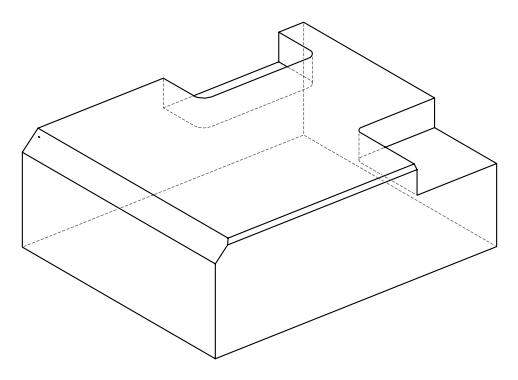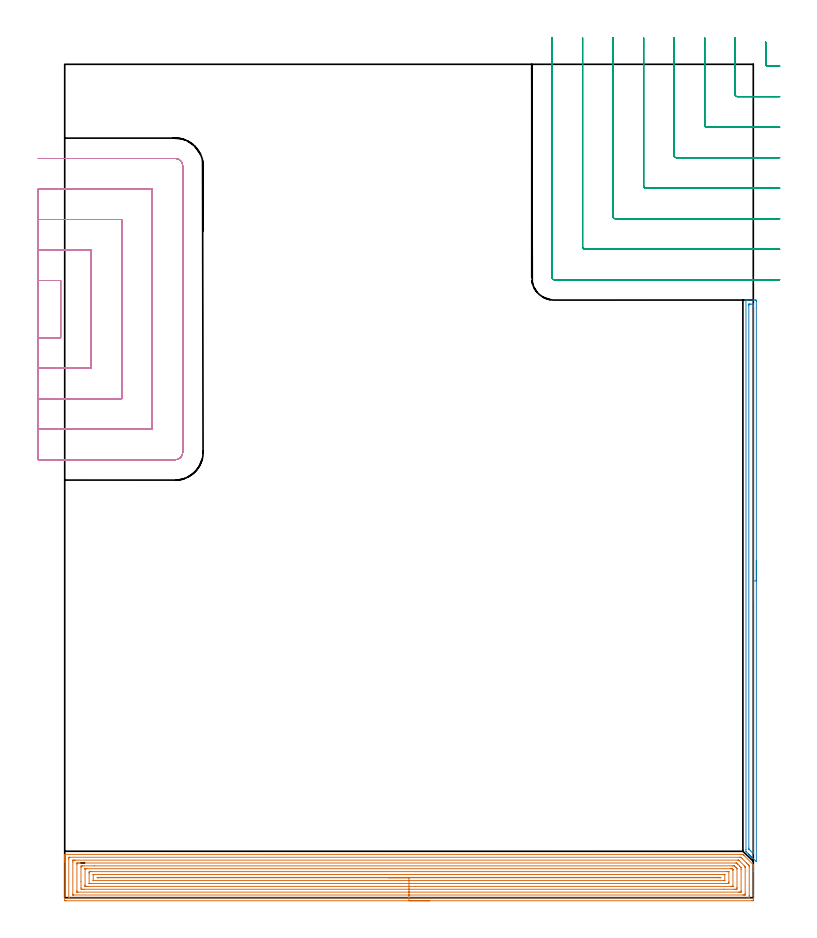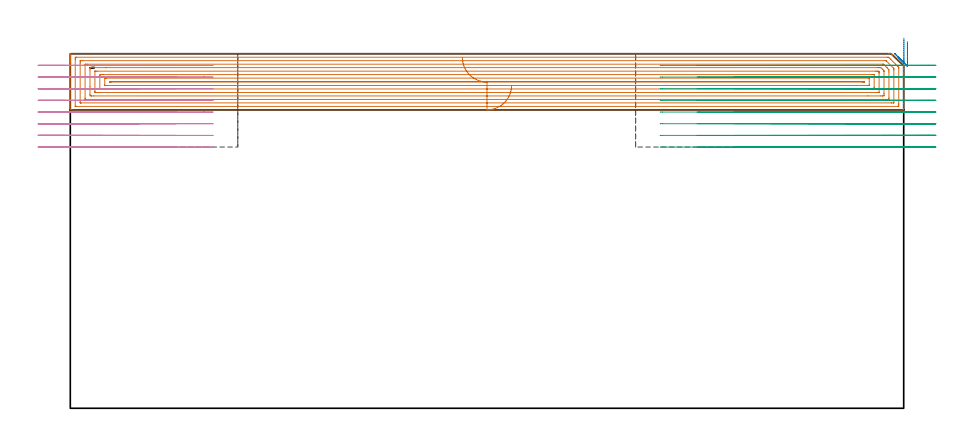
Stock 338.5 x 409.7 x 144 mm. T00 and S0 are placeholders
(PLAN: 4 operations, 1 tool changes, 72.2 min)
(1 AREA_MILL | FG_CHAMFER_SURFACE | UGT0205_001 | 24.53 min | 87986 mm3)
(2 AREA_MILL_1 | FG_CHAMFER_SURFACE_1 | UGT0205_001 | 4.57 min | 3581 mm3)
(3 MILL_CORNER_NOTCH_RECTANGULAR | CORNER_NOTCH_RECTANGULAR | UGT0201_094 | Follow Part, ap 5, ae 75% | 17.76 min | 477373 mm3)
(4 MILL_SLOT | SLOT_PARTIAL_RECTANGULAR | UGT0201_094 | Follow Part, ap 5, ae 75% | 25.38 min | 430189 mm3)
(TOOL UGT0205_001 | Chamfer Mill 20 x 3 x 45 deg. | D20 FL50 Z2)
(TOOL UGT0201_094 | End mill 20 mm | D20 FL38 Z4)
(OP 1 AREA_MILL)
G17 G21 G94 G90
T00 M6
G54
G17 G0 G90 X179.25 Y-1.5 S1061 M3
G43 Z154. H0
Z131.2
G94 G1 X179.212 Z130.328 F250.
X179.098 Z129.464
X178.909 Z128.612
X178.647 Z127.78
X178.313 Z126.974
X177.91 Z126.2
X177.442 Z125.464
X176.91 Z124.772
X176.321 Z124.129
X175.678 Z123.54
X174.986 Z123.009
X174.25 Z122.54
X173.476 Z122.137
X172.67 Z121.803
X171.838 Z121.541
X170.986 Z121.352
X170.122 Z121.238
X169.25 Z121.2
X0.603
X0.127 Y-1.495 Z121.203
X0.01 Y-1.491 Z121.206
X0. Y-1.37 Z121.327
Y17.655 Z140.349
Y18.249 Z140.943
Y18.818 Z141.515
Y19.128 Z141.824
Y19.697 Z142.393
Y20.007 Z142.701
Y20.626 Z143.325
Y20.885 Z143.585
X0.001 Y21.009 Z143.708
X0.01 Y21.294 Z143.993
X0.157 Y21.3 Z144.
X332.543
X333.401 Y21.293 Z143.993
X333.435 Y21.262 Z143.962
X333.815 Y20.885 Z143.584
X333.881 Y20.819 Z143.518
X338.48 Y16.221 Z138.918
X338.492 Y16.199 Z138.896
X338.5 Y16.181 Z138.879
Y16.117 Z138.816
Y15.353 Z138.053
Y14.734 Z137.429
Y13.545 Z136.242
Y12.976 Z135.67
Y1.112 Z123.809
Y-1.085 Z121.612
X338.497 Y-1.373 Z121.324
X338.49 Y-1.492 Z121.205
X338.369 Y-1.499 Z121.199
X337.897 Y-1.5 Z121.2
X169.25
Y-0.086 Z122.614
X2.388 Y-0.085 Z122.615
X2.264
X2.035 Y-0.08 Z122.62
X2.013 Y-0.079 Z122.621
X2.008 Y-0.064 Z122.636
X2.003 Y-0.036 Z122.664
X2.001 Y-0.007 Z122.693
Y19.128 Z141.828
X2.004 Y19.506 Z142.206
X2.013 Y19.879 Z142.579
X2.388 Y19.884 Z142.584
X2.512 Y19.885 Z142.585
X331.774
X332.158 Y19.881 Z142.581
X332.345 Y19.879 Z142.579
X332.543 Y19.696 Z142.396
X333.121 Y19.128 Z141.828
X335.22 Y17.031 Z139.731
X335.759 Y16.491 Z139.191
X336.112 Y16.136 Z138.836
X336.369 Y15.87 Z138.57
X336.49 Y15.738 Z138.438
X336.493 Y15.612 Z138.312
X336.499 Y15.231 Z137.931
X336.5 Y1.169 Z123.869
X336.499 Y0.672 Z123.372
X336.496 Y0.294 Z122.994
X336.487 Y-0.079 Z122.621
X336.112 Y-0.084 Z122.616
X335.989 Y-0.085 Z122.615
X169.25 Y-0.086 Z122.614
Y1.328 Z124.028
X4.399 Y1.329 Z124.029
X4.173 Y1.33 Z124.03
X4.097 Y1.331 Z124.031
X4.039 Y1.335 Z124.035
X4.01 Y1.339 Z124.039
X4.008 Y1.381 Z124.081
X4.003 Y1.551 Z124.251
X4. Y1.721 Z124.421
Y17.54 Z140.24
X4.003 Y18.249 Z140.949
X4.006 Y18.413 Z141.113
X4.013 Y18.465 Z141.165
X4.06 Y18.467 Z141.167
X4.173 Y18.469 Z141.169
X4.839 Y18.471 Z141.171
X5.065
X330.984
X331.135 Y18.469 Z141.169
X331.255 Y18.466 Z141.166
X331.326 Y18.463 Z141.163
X331.35 Y18.441 Z141.141
X331.55 Y18.249 Z140.949
X334.327 Y15.473 Z138.173
X334.419 Y15.379 Z138.079
X334.462 Y15.331 Z138.031
X334.481 Y15.308 Z138.008
X334.49 Y15.243 Z137.943
X334.497 Y14.904 Z137.604
X334.499 Y14.734 Z137.434
X334.5 Y2.26 Z124.96
X334.497 Y1.551 Z124.251
X334.494 Y1.387 Z124.087
X334.487 Y1.335 Z124.035
X334.44 Y1.333 Z124.033
X334.327 Y1.331 Z124.031
X333.661 Y1.329 Z124.029
X333.435
X169.25 Y1.328 Z124.028
Y2.743 Z125.443
X6.531
X6.125 Y2.747 Z125.447
X6.04 Y2.75 Z125.45
X6.01 Y2.752 Z125.452
X6.007 Y2.794 Z125.494
X6.004 Y2.888 Z125.588
X6. Y3.267 Z125.967
Y16.491 Z139.191
X6.007 Y16.909 Z139.609
X6.01 Y17.013 Z139.713
X6.022 Y17.051 Z139.751
X6.084 Y17.052 Z139.752
X6.277 Y17.055 Z139.755
X6.85 Y17.057 Z139.757
X7.167
X329.866
X330.185 Y17.055 Z139.755
X330.254 Y17.053 Z139.753
X330.286 Y17.051 Z139.751
X330.426 Y16.916 Z139.616
X330.651 Y16.698 Z139.398
X330.758 Y16.593 Z139.293
X330.86 Y16.491 Z139.191
X331.65 Y15.699 Z138.399
X331.732 Y15.612 Z138.312
X332.49 Y14.785 Z137.485
X332.493 Y14.734 Z137.434
X332.5 Y13.897 Z136.597
Y3.309 Z126.009
X332.493 Y2.891 Z125.591
X332.49 Y2.787 Z125.487
X332.478 Y2.749 Z125.449
X332.416 Y2.748 Z125.448
X332.223 Y2.745 Z125.445
X331.65 Y2.743 Z125.443
X331.333
X169.25
Y4.157 Z126.857
X9.558
X8.664 Y4.158 Z126.858
X8.634 Y4.159 Z126.859
X8.01 Y4.188 Z126.888
X8.002 Y4.811 Z127.511
X8. Y7.888 Z130.588
X8.001 Y14.734 Z137.434
X8.004 Y15.354 Z138.054
X8.01 Y15.612 Z138.312
X8.605 Y15.641 Z138.341
X8.634 Y15.642 Z138.342
X9.495 Y15.643 Z138.343
X14.473
X328.05
X328.944 Y15.641 Z138.341
X328.974 Y15.64 Z138.34
X329.277 Y15.612 Z138.312
X329.866 Y15.028 Z137.728
X330.149 Y14.734 Z137.434
X330.391 Y14.467 Z137.167
X330.49 Y14.341 Z137.041
X330.494 Y14.265 Z136.965
X330.499 Y14.11 Z136.81
Y5.066 Z127.766
X330.496 Y4.446 Z127.146
X330.49 Y4.188 Z126.888
X329.895 Y4.159 Z126.859
X329.866 Y4.158 Z126.858
X329.005 Y4.157 Z126.857
X324.012
X169.25
Y5.571 Z128.271
X11.311
X10.798 Y5.572 Z128.272
X10.419 Y5.574 Z128.274
X10.041 Y5.578 Z128.278
X10.009 Y5.586 Z128.286
X10.006 Y5.625 Z128.325
X10.003 Y5.698 Z128.398
X10.001 Y5.808 Z128.508
X10. Y5.945 Z128.645
X10.001 Y14.061 Z136.761
X10.002 Y14.164 Z136.864
X10.006 Y14.215 Z136.915
X10.01 Y14.223 Z136.923
X10.015 Y14.225 Z136.925
X10.04 Y14.227 Z136.927
X10.419 Y14.229 Z136.929
X10.931
X327.189
X327.703 Y14.227 Z136.927
X328.081 Y14.224 Z136.924
X328.203 Y14.222 Z136.922
X328.332 Y14.105 Z136.805
X328.458 Y13.977 Z136.677
X328.486 Y13.947 Z136.647
X328.491 Y13.913 Z136.613
X328.495 Y13.855 Z136.555
X328.5 Y13.443 Z136.143
Y5.739 Z128.439
X328.498 Y5.636 Z128.336
X328.494 Y5.585 Z128.285
X328.491 Y5.577 Z128.277
X328.485 Y5.575 Z128.275
X328.46 Y5.573 Z128.273
X328.081 Y5.571 Z128.271
X327.569
X169.25
Y6.985 Z129.685
X12.932 Y6.986 Z129.686
X12.203 Y6.989 Z129.689
X12.033 Y6.992 Z129.692
X12.008 Y6.997 Z129.697
X12.006 Y7.001 Z129.701
X12.001 Y7.023 Z129.723
Y12.097 Z134.797
X12.002 Y12.295 Z134.995
X12.01 Y12.498 Z135.198
X12.031 Y12.808 Z135.508
X12.203 Y12.811 Z135.511
X12.369 Y12.813 Z135.513
X13.096 Y12.815 Z135.515
X13.26
X325.568 Y12.814 Z135.514
X326.297 Y12.811 Z135.511
X326.467 Y12.808 Z135.508
X326.492 Y12.803 Z135.503
X326.494 Y12.799 Z135.499
X326.499 Y12.777 Z135.477
Y7.703 Z130.403
X326.498 Y7.505 Z130.205
X326.49 Y7.302 Z130.002
X326.469 Y6.992 Z129.692
X326.297 Y6.989 Z129.689
X326.131 Y6.987 Z129.687
X325.404 Y6.985 Z129.685
X325.241
X169.25
Y8.4 Z131.1
X14.062
X14.02 Y8.404 Z131.104
X14.01 Y8.407 Z131.107
X14.006 Y8.426 Z131.126
X14.002 Y8.474 Z131.174
X14. Y8.57 Z131.27
Y11.218 Z133.918
X14.002 Y11.327 Z134.027
X14.006 Y11.38 Z134.08
X14.009 Y11.389 Z134.089
X14.036 Y11.393 Z134.093
X14.141 Y11.397 Z134.097
X14.51 Y11.4 Z134.1
X14.695
X324.438
X324.48 Y11.396 Z134.096
X324.49 Y11.393 Z134.093
X324.494 Y11.374 Z134.074
X324.498 Y11.327 Z134.027
X324.5 Y11.23 Z133.93
Y8.582 Z131.282
X324.498 Y8.473 Z131.173
X324.494 Y8.42 Z131.12
X324.492 Y8.411 Z131.111
X324.464 Y8.407 Z131.107
X324.36 Y8.403 Z131.103
X323.99 Y8.4 Z131.1
X323.805
X169.25
Y9.814 Z132.514
X16.665
X16.305 Y9.815 Z132.515
X16.132 Y9.818 Z132.518
X16.045 Y9.821 Z132.521
X16.009 Y9.825 Z132.525
X16.007 Y9.847 Z132.547
X16.005 Y9.9 Z132.6
X16.007 Y9.953 Z132.653
X16.009 Y9.975 Z132.675
X16.045 Y9.979 Z132.679
X16.134 Y9.983 Z132.683
X16.306 Y9.985 Z132.685
X21.778 Y9.986 Z132.686
X321.835
X322.195 Y9.985 Z132.685
X322.369 Y9.982 Z132.682
X322.455 Y9.979 Z132.679
X322.491 Y9.975 Z132.675
X322.493 Y9.953 Z132.653
X322.496 Y9.9 Z132.6
X322.493 Y9.847 Z132.547
X322.491 Y9.825 Z132.525
X322.455 Y9.821 Z132.521
X322.365 Y9.817 Z132.517
X322.01 Y9.814 Z132.514
X321.835
X169.25
X168.378 Z132.552
X167.514 Z132.666
X166.662 Z132.854
X165.83 Z133.117
X165.024 Z133.451
X164.25 Z133.854
X163.514 Z134.322
X162.822 Z134.853
X162.179 Z135.443
X161.59 Z136.086
X161.058 Z136.778
X160.59 Z137.514
X160.187 Z138.288
X159.853 Z139.094
X159.591 Z139.926
X159.402 Z140.777
X159.288 Z141.642
X159.25 Z142.514
G0 Z154.
M5
M2
(OP 2 AREA_MILL_1)
G17 G21 G94 G90
T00 M6
G54
G17 G0 G90 X340. Y165.75 S1061 M3
G43 Z154. H0
Z148.9
G94 G1 Y165.712 Z148.028 F250.
Y165.598 Z147.163
Y165.409 Z146.312
Y165.147 Z145.48
Y164.813 Z144.674
Y164.41 Z143.9
Y163.942 Z143.164
Y163.41 Z142.472
Y162.821 Z141.829
Y162.178 Z141.24
Y161.486 Z140.708
Y160.75 Z140.24
Y159.976 Z139.837
Y159.17 Z139.503
Y158.338 Z139.241
Y157.486 Z139.052
Y156.622 Z138.938
Y155.75 Z138.9
Y17.86
X339.999 Y17.812 Z138.901
X339.992 Y17.708 Z138.906
X338.054 Y19.645 Z140.844
X337.888 Y19.81 Z141.007
X337.727 Y19.972 Z141.17
X337.608 Y20.091 Z141.29
X337.45 Y20.248 Z141.445
X337.298 Y20.401 Z141.599
X337.162 Y20.537 Z141.736
X337.012 Y20.685 Z141.883
X336.869 Y20.83 Z142.029
X336.715 Y20.984 Z142.182
X336.575 Y21.123 Z142.321
X336.44 Y21.259 Z142.458
X336.269 Y21.43 Z142.629
X335.262 Y22.436 Z143.635
X334.933 Y22.768 Z143.967
X334.907 Y22.799 Z143.993
X334.9 Y23.661 Z144.
Y293.64
X334.902 Y293.79 Z143.988
X335.028 Y293.798 Z143.864
X335.159 Y293.8 Z143.74
X335.511 Z143.389
X336.137 Z142.757
X338.201 Z140.696
X338.763 Z140.132
X339.357 Z139.539
X339.638 Y293.797 Z139.258
X339.992 Y293.79 Z138.904
X339.997 Y293.561 Z138.9
X340. Y293.194
Y155.75
X338.586 Z140.314
X338.585 Y22.057 Z140.315
X338.584 Y21.876 Z140.316
X338.58 Y21.667 Z140.32
X338.577 Y21.584 Z140.323
X338.526 Y21.633 Z140.374
X338.275 Y21.876 Z140.625
X337.012 Y23.138 Z141.888
X336.495 Y23.661 Z142.405
X336.321 Y23.844 Z142.579
X336.319 Y24.017 Z142.581
X336.315 Y24.372 Z142.585
X336.314 Y291.228 Z142.586
X336.315 Y291.409 Z142.585
X336.32 Y291.764 Z142.58
X336.321 Y291.781 Z142.579
X336.333 Y291.79 Z142.567
X336.399 Y291.794 Z142.501
X336.501 Y291.798 Z142.399
X336.629 Y291.8 Z142.271
X337.012 Z141.888
X337.888 Z141.012
X338.38 Y291.799 Z140.52
X338.531 Y291.795 Z140.369
X338.558 Y291.792 Z140.342
X338.579 Y291.786 Z140.321
X338.58 Y291.753 Z140.32
X338.584 Y291.591 Z140.316
X338.585 Y291.409 Z140.315
X338.586 Y290.697 Z140.314
Y155.75
Y154.878 Z140.352
Y154.014 Z140.466
Y153.162 Z140.655
Y152.33 Z140.917
Y151.524 Z141.251
Y150.75 Z141.654
Y150.014 Z142.123
Y149.322 Z142.654
Y148.679 Z143.243
Y148.09 Z143.886
Y147.558 Z144.578
Y147.09 Z145.314
Y146.687 Z146.088
Y146.353 Z146.894
Y146.091 Z147.726
Y145.902 Z148.578
Y145.788 Z149.443
Y145.75 Z150.314
G0 Z154.
M5
M2
(OP 3 MILL_CORNER_NOTCH_RECTANGULAR)
G17 G21 G94 G90
T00 M6
G54
G17 G0 G90 X344.6 Y420.624 S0 M3
G43 Z154. H0
Z139.262
G94 G1 Y417.624 F250.
Y409.793 F500.
G3 X345.593 Y408.8 R1.
G1 X348.5
X351.5 F250.
G0 Z154.
X329.6 Y422.7
Z139.262
G1 Y419.7
Y394.793 F500.
G3 X330.593 Y393.8 R1.
G1 X348.5
X351.5 F250.
G0 Z154.
X314.6 Y422.7
Z139.262
G1 Y419.7
Y379.794 F500.
G3 X315.594 Y378.8 R1.
G1 X348.5
X351.5 F250.
G0 Z154.
X299.6 Y422.7
Z139.262
G1 Y419.7
Y364.794 F500.
G3 X300.594 Y363.8 R1.
G1 X348.5
X351.5 F250.
G0 Z154.
X284.6 Y422.7
Z139.262
G1 Y419.7
Y349.794 F500.
G3 X285.594 Y348.8 R1.
G1 X348.5
X351.5 F250.
G0 Z154.
X269.6 Y422.7
Z139.262
G1 Y419.7
Y334.795 F500.
G3 X270.595 Y333.8 R1.
G1 X348.5
X351.5 F250.
G0 Z154.
X254.6 Y422.7
Z139.262
G1 Y419.7
Y319.795 F500.
G3 X255.595 Y318.8 R1.
G1 X348.5
X351.5 F250.
G0 Z154.
X239.6 Y422.7
Z139.262
G1 Y419.7
Y304.795 F500.
G3 X240.595 Y303.8 R1.
G1 X348.5
X351.5 F250.
G0 Z154.
X344.6 Y420.624
Z134.525
G1 Y417.624
Y409.793 F500.
G3 X345.593 Y408.8 R1.
G1 X348.5
X351.5 F250.
G0 Z154.
X329.6 Y422.7
Z134.525
G1 Y419.7
Y394.793 F500.
G3 X330.593 Y393.8 R1.
G1 X348.5
X351.5 F250.
G0 Z154.
X314.6 Y422.7
Z134.525
G1 Y419.7
Y379.794 F500.
G3 X315.594 Y378.8 R1.
G1 X348.5
X351.5 F250.
G0 Z154.
X299.6 Y422.7
Z134.525
G1 Y419.7
Y364.794 F500.
G3 X300.594 Y363.8 R1.
G1 X348.5
X351.5 F250.
G0 Z154.
X284.6 Y422.7
Z134.525
G1 Y419.7
Y349.794 F500.
G3 X285.594 Y348.8 R1.
G1 X348.5
X351.5 F250.
G0 Z154.
X269.6 Y422.7
Z134.525
G1 Y419.7
Y334.795 F500.
G3 X270.595 Y333.8 R1.
G1 X348.5
X351.5 F250.
G0 Z154.
X254.6 Y422.7
Z134.525
G1 Y419.7
Y319.795 F500.
G3 X255.595 Y318.8 R1.
G1 X348.5
X351.5 F250.
G0 Z154.
X239.6 Y422.7
Z134.525
G1 Y419.7
Y304.795 F500.
G3 X240.595 Y303.8 R1.
G1 X348.5
X351.5 F250.
G0 Z154.
X344.6 Y420.624
Z129.787
G1 Y417.624
Y409.793 F500.
G3 X345.593 Y408.8 R1.
G1 X348.5
X351.5 F250.
G0 Z154.
X329.6 Y422.7
Z129.787
G1 Y419.7
Y394.793 F500.
G3 X330.593 Y393.8 R1.
G1 X348.5
X351.5 F250.
G0 Z154.
X314.6 Y422.7
Z129.787
G1 Y419.7
Y379.794 F500.
G3 X315.594 Y378.8 R1.
G1 X348.5
X351.5 F250.
G0 Z154.
X299.6 Y422.7
Z129.787
G1 Y419.7
Y364.794 F500.
G3 X300.594 Y363.8 R1.
G1 X348.5
X351.5 F250.
G0 Z154.
X284.6 Y422.7
Z129.787
G1 Y419.7
Y349.794 F500.
G3 X285.594 Y348.8 R1.
G1 X348.5
X351.5 F250.
G0 Z154.
X269.6 Y422.7
Z129.787
G1 Y419.7
Y334.795 F500.
G3 X270.595 Y333.8 R1.
G1 X348.5
X351.5 F250.
G0 Z154.
X254.6 Y422.7
Z129.787
G1 Y419.7
Y319.795 F500.
G3 X255.595 Y318.8 R1.
G1 X348.5
X351.5 F250.
G0 Z154.
X239.6 Y422.7
Z129.787
G1 Y419.7
Y304.795 F500.
G3 X240.595 Y303.8 R1.
G1 X348.5
X351.5 F250.
G0 Z154.
X344.6 Y420.624
Z125.05
G1 Y417.624
Y409.793 F500.
G3 X345.593 Y408.8 R1.
G1 X348.5
X351.5 F250.
G0 Z154.
X329.6 Y422.7
Z125.05
G1 Y419.7
Y394.793 F500.
G3 X330.593 Y393.8 R1.
G1 X348.5
X351.5 F250.
G0 Z154.
X314.6 Y422.7
Z125.05
G1 Y419.7
Y379.794 F500.
G3 X315.594 Y378.8 R1.
G1 X348.5
X351.5 F250.
G0 Z154.
X299.6 Y422.7
Z125.05
G1 Y419.7
Y364.794 F500.
G3 X300.594 Y363.8 R1.
G1 X348.5
X351.5 F250.
G0 Z154.
X284.6 Y422.7
Z125.05
G1 Y419.7
Y349.794 F500.
G3 X285.594 Y348.8 R1.
G1 X348.5
X351.5 F250.
G0 Z154.
X269.6 Y422.7
Z125.05
G1 Y419.7
Y334.795 F500.
G3 X270.595 Y333.8 R1.
G1 X348.5
X351.5 F250.
G0 Z154.
X254.6 Y422.7
Z125.05
G1 Y419.7
Y319.795 F500.
G3 X255.595 Y318.8 R1.
G1 X348.5
X351.5 F250.
G0 Z154.
X239.6 Y422.7
Z125.05
G1 Y419.7
Y304.795 F500.
G3 X240.595 Y303.8 R1.
G1 X348.5
X351.5 F250.
G0 Z154.
X344.6 Y420.624
Z120.312
G1 Y417.624
Y409.793 F500.
G3 X345.593 Y408.8 R1.
G1 X348.5
X351.5 F250.
G0 Z154.
X329.6 Y422.7
Z120.312
G1 Y419.7
Y394.793 F500.
G3 X330.593 Y393.8 R1.
G1 X348.5
X351.5 F250.
G0 Z154.
X314.6 Y422.7
Z120.312
G1 Y419.7
Y379.794 F500.
G3 X315.594 Y378.8 R1.
G1 X348.5
X351.5 F250.
G0 Z154.
X299.6 Y422.7
Z120.312
G1 Y419.7
Y364.794 F500.
G3 X300.594 Y363.8 R1.
G1 X348.5
X351.5 F250.
G0 Z154.
X284.6 Y422.7
Z120.312
G1 Y419.7
Y349.794 F500.
G3 X285.594 Y348.8 R1.
G1 X348.5
X351.5 F250.
G0 Z154.
X269.6 Y422.7
Z120.312
G1 Y419.7
Y334.795 F500.
G3 X270.595 Y333.8 R1.
G1 X348.5
X351.5 F250.
G0 Z154.
X254.6 Y422.7
Z120.312
G1 Y419.7
Y319.795 F500.
G3 X255.595 Y318.8 R1.
G1 X348.5
X351.5 F250.
G0 Z154.
X239.6 Y422.7
Z120.312
G1 Y419.7
Y304.795 F500.
G3 X240.595 Y303.8 R1.
G1 X348.5
X351.5 F250.
G0 Z154.
X344.6 Y420.624
Z115.575
G1 Y417.624
Y409.793 F500.
G3 X345.593 Y408.8 R1.
G1 X348.5
X351.5 F250.
G0 Z154.
X329.6 Y422.7
Z115.575
G1 Y419.7
Y394.793 F500.
G3 X330.593 Y393.8 R1.
G1 X348.5
X351.5 F250.
G0 Z154.
X314.6 Y422.7
Z115.575
G1 Y419.7
Y379.794 F500.
G3 X315.594 Y378.8 R1.
G1 X348.5
X351.5 F250.
G0 Z154.
X299.6 Y422.7
Z115.575
G1 Y419.7
Y364.794 F500.
G3 X300.594 Y363.8 R1.
G1 X348.5
X351.5 F250.
G0 Z154.
X284.6 Y422.7
Z115.575
G1 Y419.7
Y349.794 F500.
G3 X285.594 Y348.8 R1.
G1 X348.5
X351.5 F250.
G0 Z154.
X269.6 Y422.7
Z115.575
G1 Y419.7
Y334.795 F500.
G3 X270.595 Y333.8 R1.
G1 X348.5
X351.5 F250.
G0 Z154.
X254.6 Y422.7
Z115.575
G1 Y419.7
Y319.795 F500.
G3 X255.595 Y318.8 R1.
G1 X348.5
X351.5 F250.
G0 Z154.
X239.6 Y422.7
Z115.575
G1 Y419.7
Y304.795 F500.
G3 X240.595 Y303.8 R1.
G1 X348.5
X351.5 F250.
G0 Z154.
X344.6 Y420.624
Z110.837
G1 Y417.624
Y409.793 F500.
G3 X345.593 Y408.8 R1.
G1 X348.5
X351.5 F250.
G0 Z154.
X329.6 Y422.7
Z110.837
G1 Y419.7
Y394.793 F500.
G3 X330.593 Y393.8 R1.
G1 X348.5
X351.5 F250.
G0 Z154.
X314.6 Y422.7
Z110.837
G1 Y419.7
Y379.794 F500.
G3 X315.594 Y378.8 R1.
G1 X348.5
X351.5 F250.
G0 Z154.
X299.6 Y422.7
Z110.837
G1 Y419.7
Y364.794 F500.
G3 X300.594 Y363.8 R1.
G1 X348.5
X351.5 F250.
G0 Z154.
X284.6 Y422.7
Z110.837
G1 Y419.7
Y349.794 F500.
G3 X285.594 Y348.8 R1.
G1 X348.5
X351.5 F250.
G0 Z154.
X269.6 Y422.7
Z110.837
G1 Y419.7
Y334.795 F500.
G3 X270.595 Y333.8 R1.
G1 X348.5
X351.5 F250.
G0 Z154.
X254.6 Y422.7
Z110.837
G1 Y419.7
Y319.795 F500.
G3 X255.595 Y318.8 R1.
G1 X348.5
X351.5 F250.
G0 Z154.
X239.6 Y422.7
Z110.837
G1 Y419.7
Y304.795 F500.
G3 X240.595 Y303.8 R1.
G1 X348.5
X351.5 F250.
G0 Z154.
X344.6 Y420.624
Z106.1
G1 Y417.624
Y409.793 F500.
G3 X345.593 Y408.8 R1.
G1 X348.5
X351.5 F250.
G0 Z154.
X329.6 Y422.7
Z106.1
G1 Y419.7
Y394.793 F500.
G3 X330.593 Y393.8 R1.
G1 X348.5
X351.5 F250.
G0 Z154.
X314.6 Y422.7
Z106.1
G1 Y419.7
Y379.794 F500.
G3 X315.594 Y378.8 R1.
G1 X348.5
X351.5 F250.
G0 Z154.
X299.6 Y422.7
Z106.1
G1 Y419.7
Y364.794 F500.
G3 X300.594 Y363.8 R1.
G1 X348.5
X351.5 F250.
G0 Z154.
X284.6 Y422.7
Z106.1
G1 Y419.7
Y349.794 F500.
G3 X285.594 Y348.8 R1.
G1 X348.5
X351.5 F250.
G0 Z154.
X269.6 Y422.7
Z106.1
G1 Y419.7
Y334.795 F500.
G3 X270.595 Y333.8 R1.
G1 X348.5
X351.5 F250.
G0 Z154.
X254.6 Y422.7
Z106.1
G1 Y419.7
Y319.795 F500.
G3 X255.595 Y318.8 R1.
G1 X348.5
X351.5 F250.
G0 Z154.
X239.6 Y422.7
Z106.1
G1 Y419.7
Y304.795 F500.
G3 X240.595 Y303.8 R1.
G1 X348.5
X351.5 F250.
G0 Z154.
M5
M2
(OP 4 MILL_SLOT)
G17 G21 G94 G90
T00 M6
G54
G17 G0 G90 X-13. Y275.3 S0 M3
G43 Z154. H0
Z139.262
G94 G1 X-10. F250.
X-2. F500.
Y303.4
X-10.
X-13. F250.
Y260.3
X-10.
X13. F500.
Y318.4
X-10.
X-13. F250.
Y245.3
X-10.
X28. F500.
Y333.4
X-10.
X-13. F250.
Y230.3
X-10.
X43. F500.
Y348.4
X-10.
X-13. F250.
Y215.3
X-10.
X54.3 F500.
G3 X58. Y219. R3.7
G1 Y359.7
G3 X54.3 Y363.4 R3.7
G1 X-10.
X-13. F250.
G0 Y275.3 Z134.525
G1 X-10.
X-2. F500.
Y303.4
X-10.
X-13. F250.
Y260.3
X-10.
X13. F500.
Y318.4
X-10.
X-13. F250.
Y245.3
X-10.
X28. F500.
Y333.4
X-10.
X-13. F250.
Y230.3
X-10.
X43. F500.
Y348.4
X-10.
X-13. F250.
Y215.3
X-10.
X54.3 F500.
G3 X58. Y219. R3.7
G1 Y359.7
G3 X54.3 Y363.4 R3.7
G1 X-10.
X-13. F250.
G0 Y275.3 Z129.787
G1 X-10.
X-2. F500.
Y303.4
X-10.
X-13. F250.
Y260.3
X-10.
X13. F500.
Y318.4
X-10.
X-13. F250.
Y245.3
X-10.
X28. F500.
Y333.4
X-10.
X-13. F250.
Y230.3
X-10.
X43. F500.
Y348.4
X-10.
X-13. F250.
Y215.3
X-10.
X54.3 F500.
G3 X58. Y219. R3.7
G1 Y359.7
G3 X54.3 Y363.4 R3.7
G1 X-10.
X-13. F250.
G0 Y275.3 Z125.05
G1 X-10.
X-2. F500.
Y303.4
X-10.
X-13. F250.
Y260.3
X-10.
X13. F500.
Y318.4
X-10.
X-13. F250.
Y245.3
X-10.
X28. F500.
Y333.4
X-10.
X-13. F250.
Y230.3
X-10.
X43. F500.
Y348.4
X-10.
X-13. F250.
Y215.3
X-10.
X54.3 F500.
G3 X58. Y219. R3.7
G1 Y359.7
G3 X54.3 Y363.4 R3.7
G1 X-10.
X-13. F250.
G0 Y275.3 Z120.312
G1 X-10.
X-2. F500.
Y303.4
X-10.
X-13. F250.
Y260.3
X-10.
X13. F500.
Y318.4
X-10.
X-13. F250.
Y245.3
X-10.
X28. F500.
Y333.4
X-10.
X-13. F250.
Y230.3
X-10.
X43. F500.
Y348.4
X-10.
X-13. F250.
Y215.3
X-10.
X54.3 F500.
G3 X58. Y219. R3.7
G1 Y359.7
G3 X54.3 Y363.4 R3.7
G1 X-10.
X-13. F250.
G0 Y275.3 Z115.575
G1 X-10.
X-2. F500.
Y303.4
X-10.
X-13. F250.
Y260.3
X-10.
X13. F500.
Y318.4
X-10.
X-13. F250.
Y245.3
X-10.
X28. F500.
Y333.4
X-10.
X-13. F250.
Y230.3
X-10.
X43. F500.
Y348.4
X-10.
X-13. F250.
Y215.3
X-10.
X54.3 F500.
G3 X58. Y219. R3.7
G1 Y359.7
G3 X54.3 Y363.4 R3.7
G1 X-10.
X-13. F250.
G0 Y275.3 Z110.837
G1 X-10.
X-2. F500.
Y303.4
X-10.
X-13. F250.
Y260.3
X-10.
X13. F500.
Y318.4
X-10.
X-13. F250.
Y245.3
X-10.
X28. F500.
Y333.4
X-10.
X-13. F250.
Y230.3
X-10.
X43. F500.
Y348.4
X-10.
X-13. F250.
Y215.3
X-10.
X54.3 F500.
G3 X58. Y219. R3.7
G1 Y359.7
G3 X54.3 Y363.4 R3.7
G1 X-10.
X-13. F250.
G0 Y275.3 Z106.1
G1 X-10.
X-2. F500.
Y303.4
X-10.
X-13. F250.
Y260.3
X-10.
X13. F500.
Y318.4
X-10.
X-13. F250.
Y245.3
X-10.
X28. F500.
Y333.4
X-10.
X-13. F250.
Y230.3
X-10.
X43. F500.
Y348.4
X-10.
X-13. F250.
Y215.3
X-10.
X54.3 F500.
G3 X58. Y219. R3.7
G1 Y359.7
G3 X54.3 Y363.4 R3.7
G1 X-10.
X-13. F250.
G0 Z154.
M5
M2
